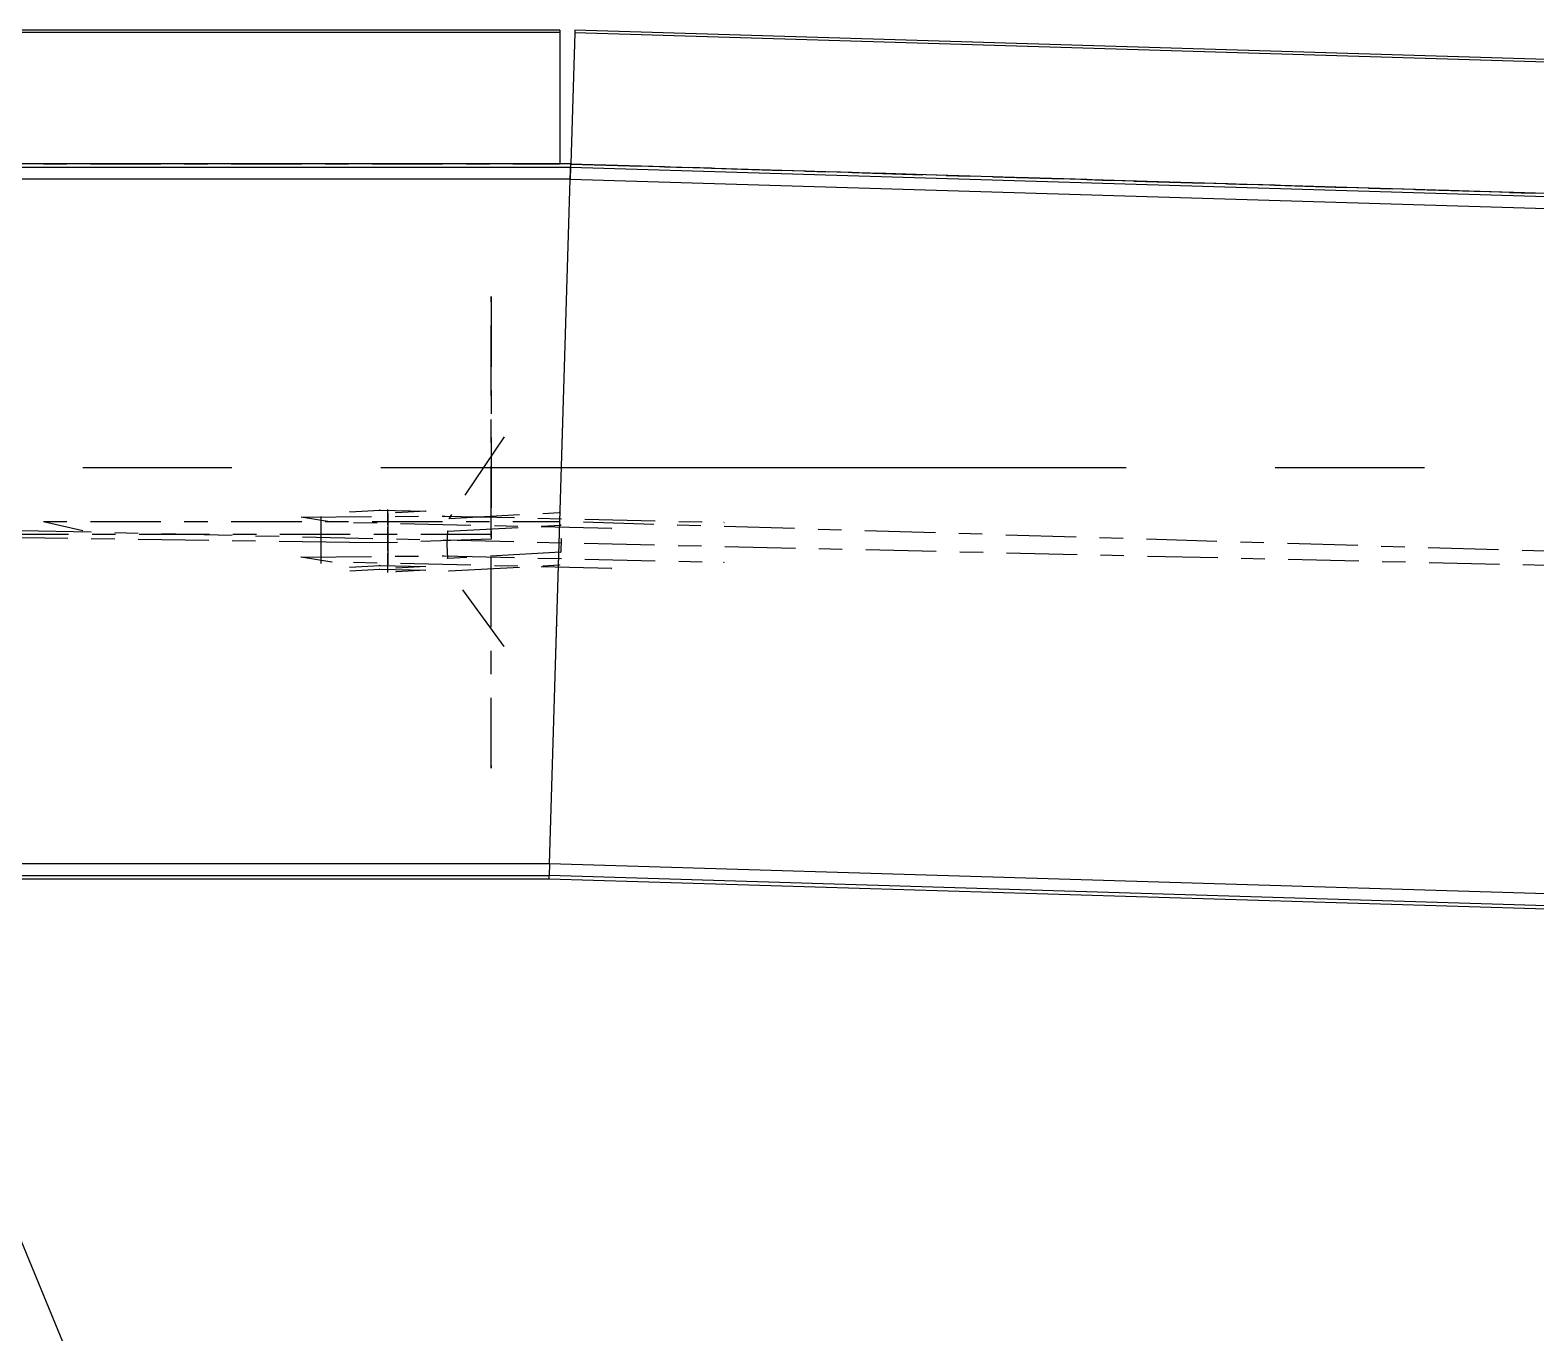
# Model space of a CAD drawing. Header units: millimetres. Extents: x 2368 to 8313, y 7493 to 11698.
# Drawn here: x 5234 to 5298.2, y 11434.7 to 11490.2 of the extents above; entities that cross this region are included whole.
import ezdxf

# ---------------------------------------------------------------- set-up
doc = ezdxf.new("R2010")
doc.units = ezdxf.units.MM
for name, pattern in [('CENTER', [50.8, 31.75, -6.35, 6.35, -6.35]), ('XKITLINE00', [0]), ('XKITLINE02', [4, 2, -2]), ('XKITLINE03', [6, 3, -1, 1, -1])]:
    doc.linetypes.add(name, pattern=pattern)

msp = doc.modelspace()

# ---------------------------------------------------------------- linework, layer by layer
at = {"color": 8, "linetype": 'XKITLINE00'}
for p, q in [((5256.5882, 11490.1605), (5176.5882, 11490.1605)), ((5256.5882, 11490.1605), (5176.5882, 11490.1605)), ((5256.5882, 11490.0605), (5176.5882, 11490.0605)), ((5256.5882, 11490.0605), (5176.5882, 11490.0605)), ((5256.5882, 11490.1605), (5256.5882, 11490.0605)), ((5256.5882, 11490.1605), (5256.5882, 11490.0605)), ((5256.5882, 11490.0605), (5256.5882, 11484.4605)), ((5256.5882, 11490.0605), (5256.5882, 11484.4605)), ((5257.2172, 11490.051), (5257.0484, 11484.4605)), ((5257.2202, 11490.151), (5257.2172, 11490.051)), ((5591.065, 11479.9714), (5257.2172, 11490.051)), ((5591.068, 11480.0713), (5257.2202, 11490.151)), ((5257.0484, 11484.4605), (5176.1281, 11484.4605)), ((5257.0439, 11484.312), (5176.1325, 11484.312)), ((5257.0437, 11484.3051), (5257.0284, 11483.8005)), ((5257.0286, 11483.8072), (5257.0484, 11484.4605)), ((5590.8915, 11474.2254), (5257.0437, 11484.3051)), ((5590.896, 11474.3739), (5257.0481, 11484.4536)), ((5257.0286, 11483.8072), (5176.1478, 11483.8072)), ((5256.148, 11454.6405), (5257.0284, 11483.8005)), ((5590.8763, 11473.7208), (5257.0284, 11483.8005)), ((5256.418, 11463.5823), (5256.7585, 11474.8587)), ((5256.5431, 11467.7274), (5256.5431, 11467.7268)), ((5256.4984, 11466.2487), (5256.4984, 11466.2474)), ((5256.4546, 11464.7986), (5256.4546, 11464.7966)), ((5256.1478, 11454.6339), (5177.0286, 11454.6339)), ((5256.1478, 11454.6339), (5256.1326, 11454.1291)), ((5256.148, 11454.6405), (5256.1328, 11454.1359)), ((5589.9959, 11444.5609), (5256.148, 11454.6405)), ((5256.1326, 11454.1291), (5177.0438, 11454.129)), ((5256.1281, 11453.9805), (5233.0082, 11453.9805)), ((5256.1281, 11453.9805), (5256.1326, 11454.1291)), ((5528.5196, 11445.7633), (5256.1283, 11453.9875)), ((5589.9807, 11444.0563), (5256.1328, 11454.1359)), ((5231.0412, 11444.848), (5297.7313, 11283.3241))]:
    msp.add_line(p, q, dxfattribs=at)
at = {"color": 8, "linetype": 'XKITLINE03'}
for p, q in [((5176.5881, 11484.4605), (5256.5881, 11484.4605)), ((5176.5881, 11484.4605), (5256.5881, 11484.4605)), ((5256.5882, 11484.4605), (5176.5882, 11484.4605)), ((5256.5882, 11484.4605), (5176.5882, 11484.4605)), ((5257.0481, 11484.4536), (5590.8959, 11474.3739)), ((5590.896, 11474.3739), (5257.0482, 11484.4536)), ((5253.6602, 11478.7015), (5253.6602, 11478.8074)), ((5253.6602, 11478.8074), (5253.6602, 11468.6819)), ((5253.6603, 11468.576), (5253.6602, 11478.7015)), ((5254.2145, 11472.8288), (5251.8644, 11469.3526)), ((5245.5657, 11469.4085), (5251.6498, 11469.4546)), ((5246.8708, 11469.1937), (5245.5657, 11469.4085)), ((5247.6425, 11469.6417), (5248.9132, 11469.711)), ((5248.9132, 11469.711), (5250.8781, 11469.6662)), ((5249.2603, 11469.574), (5249.2603, 11467.3754)), ((5250.8781, 11469.6662), (5249.6073, 11469.5968)), ((5251.6498, 11469.4546), (5263.5734, 11469.1824)), ((5251.8644, 11469.3526), (5256.5644, 11469.6091)), ((5176.5881, 11469.2205), (5256.5881, 11469.2205)), ((5176.5882, 11469.2205), (5256.5882, 11469.2205)), ((5380.5882, 11465.4767), (5216.5882, 11469.2205)), ((5232.6602, 11468.6829), (5253.6602, 11468.6829)), ((5234.5881, 11469.2205), (5236.2626, 11468.8426)), ((5258.7944, 11468.9215), (5246.8708, 11469.1937)), ((5251.787, 11468.2291), (5251.8076, 11468.8098)), ((5251.8076, 11468.8098), (5256.6214, 11469.0726)), ((5253.6602, 11468.6829), (5253.6603, 11468.577)), ((5590.436, 11459.1409), (5256.5881, 11469.2205)), ((5590.4361, 11459.1409), (5256.5882, 11469.2205)), ((5247.6264, 11468.3305), (5232.6603, 11468.5417)), ((5249.2603, 11468.3194), (5247.6264, 11468.3305)), ((5253.6603, 11468.4747), (5249.2603, 11468.3194)), ((5251.8076, 11467.6506), (5251.787, 11468.2291)), ((5253.6602, 11458.714), (5253.6603, 11468.576)), ((5253.6603, 11468.577), (5253.6603, 11468.4747)), ((5256.642, 11468.4941), (5256.6213, 11467.9133)), ((5245.5657, 11467.7095), (5251.6498, 11467.7556)), ((5246.8708, 11467.4948), (5245.5657, 11467.7095)), ((5258.7944, 11467.2226), (5246.8708, 11467.4948)), ((5251.6498, 11467.7556), (5263.5734, 11467.4834)), ((5256.6213, 11467.9133), (5251.8076, 11467.6506)), ((5247.6425, 11467.2832), (5248.9132, 11467.3525)), ((5247.6425, 11467.1233), (5248.9132, 11467.1926)), ((5248.9132, 11467.3525), (5250.8781, 11467.3077)), ((5248.9132, 11467.1926), (5250.8781, 11467.1478)), ((5250.8781, 11467.3077), (5249.6073, 11467.2383)), ((5250.8781, 11467.1478), (5249.6073, 11467.0784)), ((5251.8644, 11467.114), (5256.5644, 11467.3705)), ((5254.2145, 11463.8944), (5251.8644, 11467.114)), ((5253.6602, 11458.8199), (5253.6602, 11458.714))]:
    msp.add_line(p, q, dxfattribs=at)
at = {"color": 6, "linetype": 'CENTER'}
msp.add_line((3369.36, 11471.5205), (7066.504, 11471.5205), dxfattribs=at)
at = {"color": 3, "linetype": 'XKITLINE02'}
for p, q in [((5246.4221, 11467.4401), (5246.4221, 11469.6388)), ((5249.2603, 11469.574), (5249.2603, 11469.7339)), ((5249.2603, 11469.0743), (5249.2603, 11469.574)), ((5249.2603, 11467.975), (5249.2603, 11468.9744)), ((5249.2603, 11467.3754), (5249.2603, 11467.875)), ((5249.2603, 11467.2155), (5249.2603, 11467.3754)), ((5249.2603, 11467.0556), (5249.2603, 11467.2155))]:
    msp.add_line(p, q, dxfattribs=at)
at = {"color": 8, "linetype": 'XKITLINE00'}
for centre in [(5256.5881, 11484.4605), (5256.5881, 11484.4605), (5256.5882, 11484.4605), (5256.5882, 11484.4605), (5257.0481, 11484.4536), (5257.0482, 11484.4536), (5253.6602, 11478.8074), (5253.6602, 11478.8074), (5253.6602, 11478.7015), (5253.6602, 11478.7015), (5254.2145, 11472.8288), (5245.5657, 11469.4085), (5245.5657, 11469.4085), (5247.6425, 11469.6417), (5248.9132, 11469.711), (5248.9132, 11469.711), (5249.2603, 11469.574), (5249.6073, 11469.5968), (5250.8781, 11469.6662), (5250.8781, 11469.6662), (5251.6498, 11469.4546), (5251.6498, 11469.4546), (5251.8644, 11469.3526), (5251.8644, 11469.3526), (5256.5644, 11469.6091), (5234.5881, 11469.2205), (5246.8708, 11469.1937), (5246.8708, 11469.1937), (5251.8076, 11468.8098), (5251.8076, 11468.8098), (5253.6602, 11468.6829), (5253.6602, 11468.6829), (5253.6602, 11468.6819), (5256.5881, 11469.2205), (5256.5881, 11469.2205), (5256.5882, 11469.2205), (5256.5882, 11469.2205), (5256.6214, 11469.0726), (5258.7944, 11468.9215), (5263.5734, 11469.1824), (5247.6264, 11468.3305), (5247.6264, 11468.3305), (5249.2603, 11468.3194), (5249.2603, 11468.3194), (5251.787, 11468.2291), (5251.787, 11468.2291), (5253.6603, 11468.577), (5253.6603, 11468.577), (5253.6603, 11468.576), (5253.6603, 11468.576), (5253.6603, 11468.4747), (5253.6603, 11468.4747), (5256.642, 11468.4941), (5245.5657, 11467.7095), (5245.5657, 11467.7095), (5246.8708, 11467.4948), (5246.8708, 11467.4948), (5251.6498, 11467.7556), (5251.6498, 11467.7556), (5251.8076, 11467.6506), (5251.8076, 11467.6506), (5256.6213, 11467.9133), (5256.6213, 11467.9133), (5263.5734, 11467.4834), (5247.6425, 11467.2832), (5247.6425, 11467.1233), (5248.9132, 11467.3525), (5248.9132, 11467.3525), (5248.9132, 11467.1926), (5248.9132, 11467.1926), (5249.2603, 11467.3754), (5249.6073, 11467.2383), (5249.6073, 11467.0784), (5250.8781, 11467.3077), (5250.8781, 11467.3077), (5250.8781, 11467.1478), (5250.8781, 11467.1478), (5251.8644, 11467.114), (5251.8644, 11467.114), (5256.5644, 11467.3705), (5258.7944, 11467.2226), (5254.2145, 11463.8944), (5253.6602, 11458.8199), (5253.6602, 11458.714), (5253.6602, 11458.714)]:
    msp.add_circle(centre, 0.004, dxfattribs=at)

doc.saveas('drawing.dxf')
